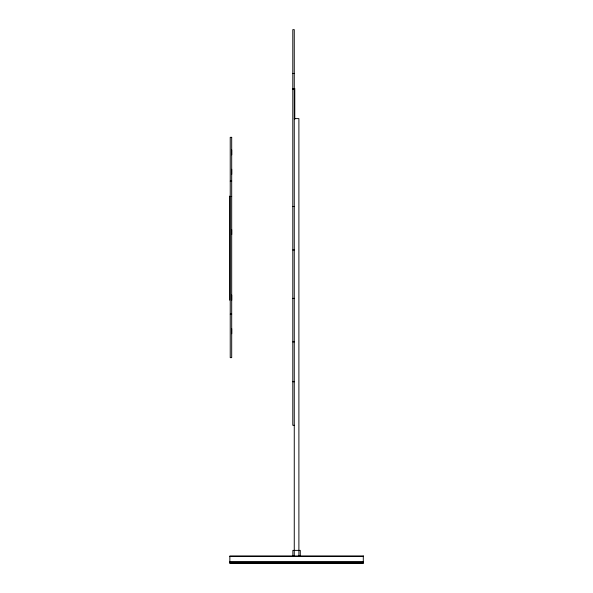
<?xml version="1.0" encoding="UTF-8"?>
<svg xmlns="http://www.w3.org/2000/svg" width="593" height="593" viewBox="0 0 593 593"><rect width="100%" height="100%" fill="white"/><g stroke="black" fill="none" stroke-linecap="round" stroke-linejoin="round"><path stroke-width="0.89" d="M292.801 73.428L294.261 73.428M292.801 88.868L294.261 88.868M292.801 89.069L294.261 89.069M294.261 118.6L298.894 118.6L298.894 555.938M230.232 181.095L231.693 181.095M230.232 196.542L231.693 196.542M292.801 206.453L294.261 206.453M292.801 249.979L294.261 249.979M292.801 298.368L294.261 298.368M230.232 314.12L231.693 314.12M292.801 341.902L294.261 341.902M292.801 381.759L294.261 381.759M294.261 425.292L292.801 425.292L292.801 29.65L294.261 29.65L294.261 555.938M229.862 556.56L363.287 556.56M229.862 561.497L363.287 561.497M229.862 562.423L363.287 562.423M229.862 563.046L363.287 563.046M300.28 555.938L300.28 550.378L292.868 550.378L292.868 555.938M294.78 88.409L294.78 119.326M231.722 149.91L231.722 154.862M231.722 169.279L231.722 174.349M231.722 229.595L231.722 234.546M231.722 295.025L231.722 300.221M231.722 328.663L231.722 333.74M229.713 196.083L229.713 300.199M231.693 137.324L230.232 137.324L230.232 357.653L231.693 357.653L231.693 137.324M363.287 555.938L229.862 555.938L229.862 563.35L363.287 563.35L363.287 555.938"/></g></svg>
